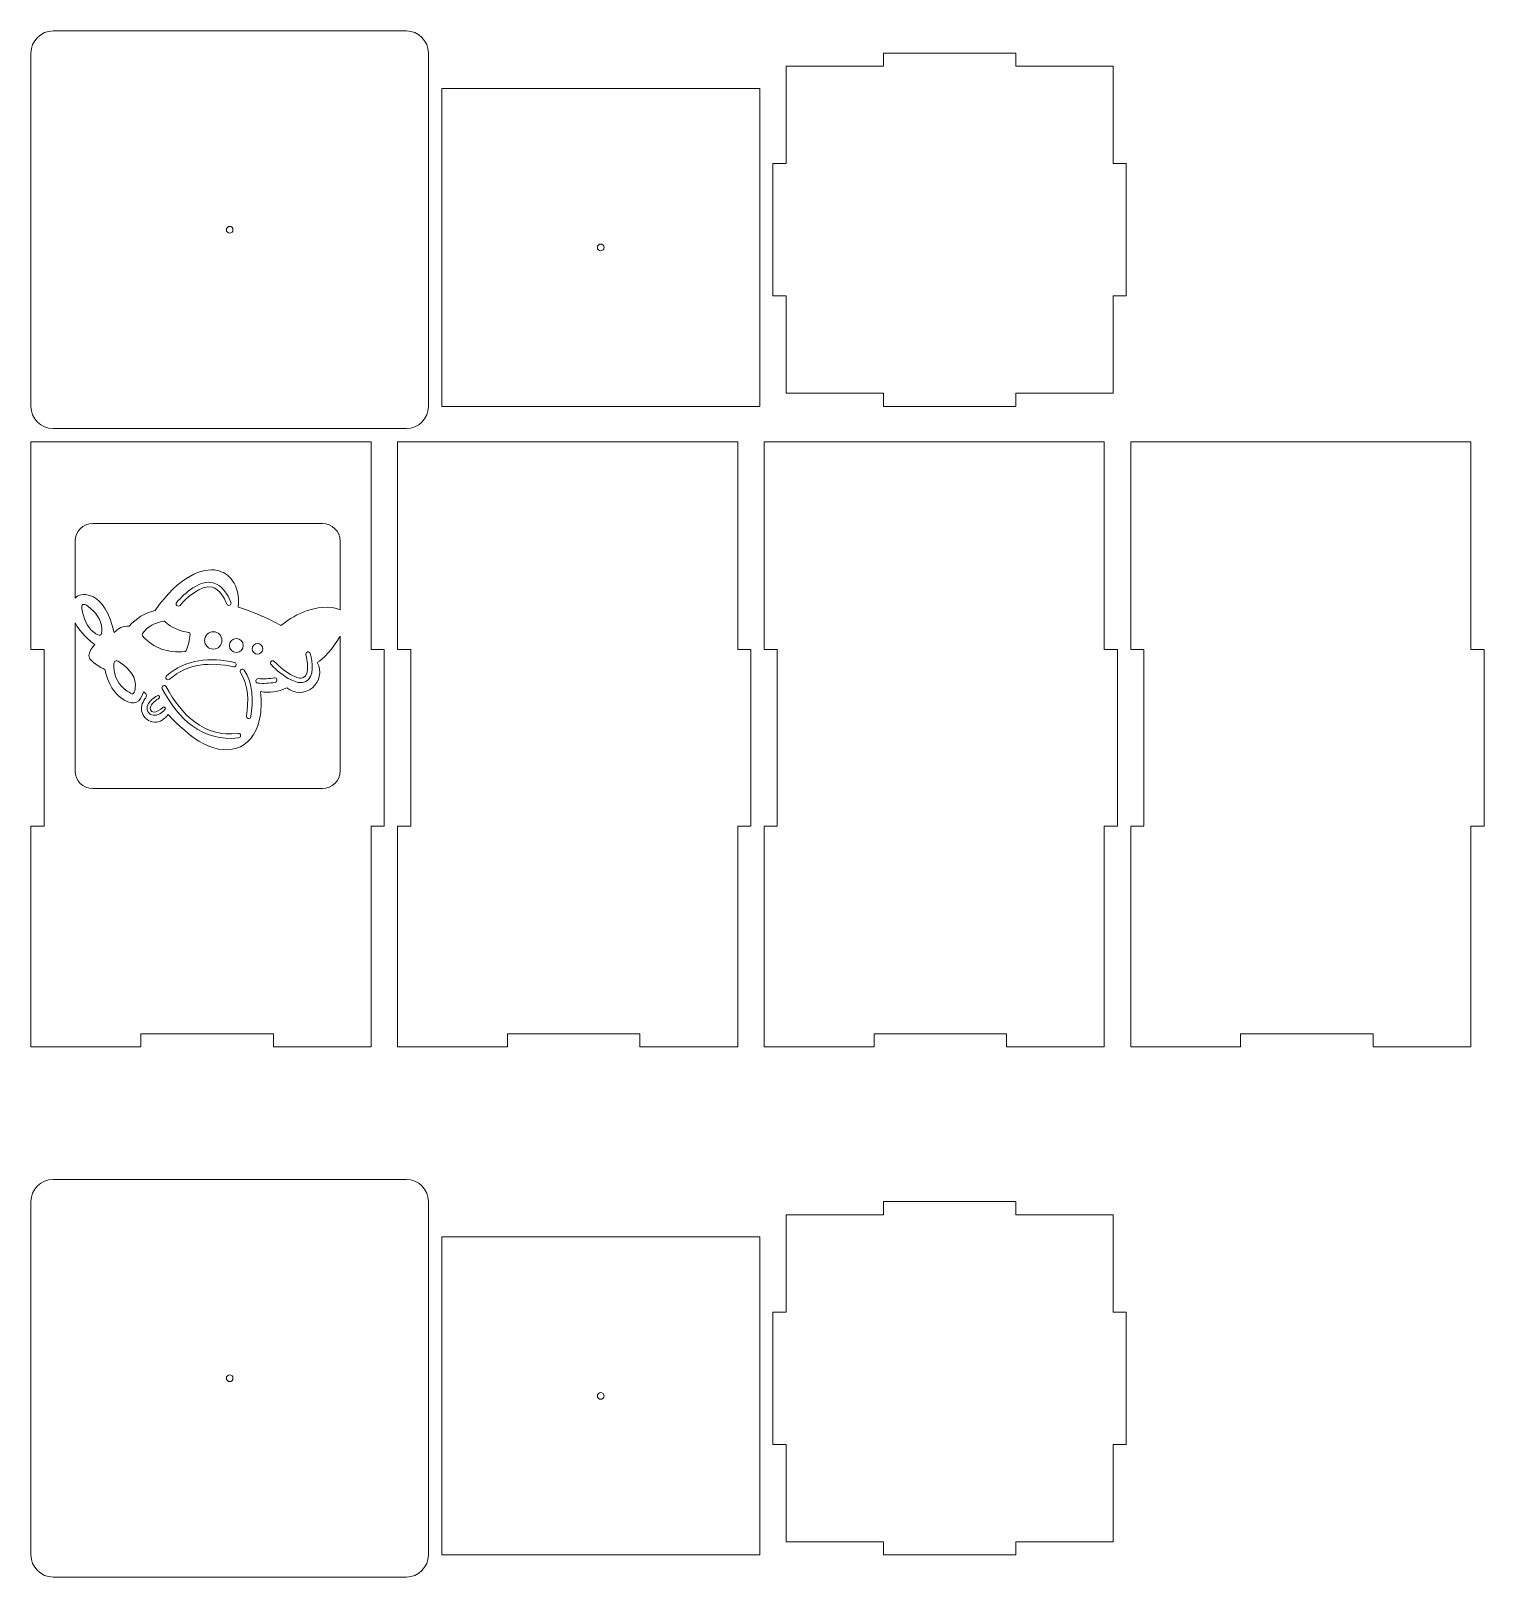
# Model space of a CAD drawing. Header units: millimetres. Extents: x -1460 to 1460, y -777 to 775.
# Drawn here: x 447.9 to 776.9, y 425.1 to 775.1 of the extents above; entities that cross this region are included whole.
import ezdxf

# ---------------------------------------------------------------- set-up
doc = ezdxf.new("R2010")
doc.units = ezdxf.units.MM
doc.header["$MEASUREMENT"] = 0
doc.layers.add('Camada 1', color=7, linetype='Continuous')

msp = doc.modelspace()

# ---------------------------------------------------------------- linework, layer by layer
at = {"layer": 'Camada 1', "color": 250, "lineweight": 20}
for points, knots in [([(452.8941, 775.1066), (452.8941, 775.1066), (532.8943, 775.1066), (532.8943, 775.1066), (532.8943, 775.1066), (535.6442, 775.1066), (537.8942, 772.8566), (537.8942, 770.1067), (537.8942, 770.1067), (537.8942, 770.1067), (537.8942, 690.1065), (537.8942, 690.1065), (537.8942, 690.1065), (537.8942, 687.3566), (535.6442, 685.1066), (532.8943, 685.1066), (532.8943, 685.1066), (532.8943, 685.1066), (452.8941, 685.1066), (452.8941, 685.1066), (452.8941, 685.1066), (450.1442, 685.1066), (447.8942, 687.3566), (447.8942, 690.1065), (447.8942, 690.1065), (447.8942, 690.1065), (447.8942, 770.1067), (447.8942, 770.1067), (447.8942, 770.1067), (447.8942, 772.8566), (450.1442, 775.1066), (452.8941, 775.1066)], [0, 0, 0, 0, 0.11111111, 0.11111111, 0.11111111, 0.11111111, 0.22222222, 0.22222222, 0.22222222, 0.22222222, 0.33333333, 0.33333333, 0.33333333, 0.33333333, 0.44444444, 0.44444444, 0.44444444, 0.44444444, 0.55555556, 0.55555556, 0.55555556, 0.55555556, 0.66666667, 0.66666667, 0.66666667, 0.66666667, 0.77777778, 0.77777778, 0.77777778, 0.77777778, 1, 1, 1, 1]), ([(618.8942, 767.1065), (618.8942, 767.1065), (640.8941, 767.1065), (640.8941, 767.1065), (640.8941, 767.1065), (640.8941, 767.1065), (640.8941, 770.1065), (640.8941, 770.1065), (640.8941, 770.1065), (640.8941, 770.1065), (670.8941, 770.1065), (670.8941, 770.1065), (670.8941, 770.1065), (670.8941, 770.1065), (670.8941, 767.1065), (670.8941, 767.1065), (670.8941, 767.1065), (670.8941, 767.1065), (692.8942, 767.1065), (692.8942, 767.1065), (692.8942, 767.1065), (692.8942, 767.1065), (692.8942, 745.1066), (692.8942, 745.1066), (692.8942, 745.1066), (692.8942, 745.1066), (695.8942, 745.1066), (695.8942, 745.1066), (695.8942, 745.1066), (695.8942, 745.1066), (695.8942, 715.1066), (695.8942, 715.1066), (695.8942, 715.1066), (695.8942, 715.1066), (692.8942, 715.1066), (692.8942, 715.1066), (692.8942, 715.1066), (692.8942, 715.1066), (692.8942, 693.1065), (692.8942, 693.1065), (692.8942, 693.1065), (692.8942, 693.1065), (670.8943, 693.1065), (670.8943, 693.1065), (670.8943, 693.1065), (670.8943, 693.1065), (670.8943, 690.1065), (670.8943, 690.1065), (670.8943, 690.1065), (670.8943, 690.1065), (640.8943, 690.1065), (640.8943, 690.1065), (640.8943, 690.1065), (640.8943, 690.1065), (640.8943, 693.1065), (640.8943, 693.1065), (640.8943, 693.1065), (640.8943, 693.1065), (618.8942, 693.1065), (618.8942, 693.1065), (618.8942, 693.1065), (618.8942, 693.1065), (618.8942, 715.1064), (618.8942, 715.1064), (618.8942, 715.1064), (618.8942, 715.1064), (615.8942, 715.1064), (615.8942, 715.1064), (615.8942, 715.1064), (615.8942, 715.1064), (615.8942, 745.1064), (615.8942, 745.1064), (615.8942, 745.1064), (615.8942, 745.1064), (618.8942, 745.1064), (618.8942, 745.1064), (618.8942, 745.1064), (618.8942, 745.1064), (618.8942, 767.1065), (618.8942, 767.1065)], [0, 0, 0, 0, 0.04761905, 0.04761905, 0.04761905, 0.04761905, 0.0952381, 0.0952381, 0.0952381, 0.0952381, 0.14285714, 0.14285714, 0.14285714, 0.14285714, 0.19047619, 0.19047619, 0.19047619, 0.19047619, 0.23809524, 0.23809524, 0.23809524, 0.23809524, 0.28571429, 0.28571429, 0.28571429, 0.28571429, 0.33333333, 0.33333333, 0.33333333, 0.33333333, 0.38095238, 0.38095238, 0.38095238, 0.38095238, 0.42857143, 0.42857143, 0.42857143, 0.42857143, 0.47619048, 0.47619048, 0.47619048, 0.47619048, 0.52380952, 0.52380952, 0.52380952, 0.52380952, 0.57142857, 0.57142857, 0.57142857, 0.57142857, 0.61904762, 0.61904762, 0.61904762, 0.61904762, 0.66666667, 0.66666667, 0.66666667, 0.66666667, 0.71428571, 0.71428571, 0.71428571, 0.71428571, 0.76190476, 0.76190476, 0.76190476, 0.76190476, 0.80952381, 0.80952381, 0.80952381, 0.80952381, 0.85714286, 0.85714286, 0.85714286, 0.85714286, 0.9047619, 0.9047619, 0.9047619, 0.9047619, 1, 1, 1, 1]), ([(540.8942, 762.1065), (540.8942, 762.1065), (612.8942, 762.1065), (612.8942, 762.1065), (612.8942, 762.1065), (612.8942, 762.1065), (612.8942, 690.1065), (612.8942, 690.1065), (612.8942, 690.1065), (612.8942, 690.1065), (540.8942, 690.1065), (540.8942, 690.1065), (540.8942, 690.1065), (540.8942, 690.1065), (540.8942, 762.1065), (540.8942, 762.1065)], [0, 0, 0, 0, 0.2, 0.2, 0.2, 0.2, 0.4, 0.4, 0.4, 0.4, 0.6, 0.6, 0.6, 0.6, 1, 1, 1, 1]), ([(492.8942, 730.8566), (493.3084, 730.8566), (493.6442, 730.5208), (493.6442, 730.1066), (493.6442, 730.1066), (493.6442, 729.6924), (493.3084, 729.3566), (492.8942, 729.3566), (492.8942, 729.3566), (492.48, 729.3566), (492.1442, 729.6924), (492.1442, 730.1066), (492.1442, 730.1066), (492.1442, 730.5208), (492.48, 730.8566), (492.8942, 730.8566)], [0, 0, 0, 0, 0.2, 0.2, 0.2, 0.2, 0.4, 0.4, 0.4, 0.4, 0.6, 0.6, 0.6, 0.6, 1, 1, 1, 1]), ([(576.8942, 726.8565), (577.3084, 726.8565), (577.6442, 726.5207), (577.6442, 726.1065), (577.6442, 726.1065), (577.6442, 725.6923), (577.3084, 725.3565), (576.8942, 725.3565), (576.8942, 725.3565), (576.48, 725.3565), (576.1442, 725.6923), (576.1442, 726.1065), (576.1442, 726.1065), (576.1442, 726.5207), (576.48, 726.8565), (576.8942, 726.8565)], [0, 0, 0, 0, 0.2, 0.2, 0.2, 0.2, 0.4, 0.4, 0.4, 0.4, 0.6, 0.6, 0.6, 0.6, 1, 1, 1, 1]), ([(524.9066, 545.1068), (524.9066, 545.1068), (524.9066, 595.1067), (524.9066, 595.1067), (524.9066, 595.1067), (524.9066, 595.1067), (527.8941, 595.1067), (527.8941, 595.1067), (527.8941, 595.1067), (527.8941, 595.1067), (527.8941, 635.1067), (527.8941, 635.1067), (527.8941, 635.1067), (527.8941, 635.1067), (524.9066, 635.1067), (524.9066, 635.1067), (524.9066, 635.1067), (524.9066, 635.1067), (524.9066, 682.1066), (524.9066, 682.1066), (524.9066, 682.1066), (524.9066, 682.1066), (447.8942, 682.1066), (447.8942, 682.1066), (447.8942, 682.1066), (447.8942, 682.1066), (447.8942, 635.1067), (447.8942, 635.1067), (447.8942, 635.1067), (447.8942, 635.1067), (450.8817, 635.1067), (450.8817, 635.1067), (450.8817, 635.1067), (450.8817, 635.1067), (450.8817, 595.1067), (450.8817, 595.1067), (450.8817, 595.1067), (450.8817, 595.1067), (447.8942, 595.1067), (447.8942, 595.1067), (447.8942, 595.1067), (447.8942, 595.1067), (447.8942, 545.1068), (447.8942, 545.1068), (447.8942, 545.1068), (447.8942, 545.1068), (472.7816, 545.1068), (472.7816, 545.1068), (472.7816, 545.1068), (472.7816, 545.1068), (472.7816, 548.1068), (472.7816, 548.1068), (472.7816, 548.1068), (472.7816, 548.1068), (502.7815, 548.1068), (502.7815, 548.1068), (502.7815, 548.1068), (502.7815, 548.1068), (502.7815, 545.1068), (502.7815, 545.1068), (502.7815, 545.1068), (502.7815, 545.1068), (524.9066, 545.1068), (524.9066, 545.1068)], [0, 0, 0, 0, 0.05882353, 0.05882353, 0.05882353, 0.05882353, 0.11764706, 0.11764706, 0.11764706, 0.11764706, 0.17647059, 0.17647059, 0.17647059, 0.17647059, 0.23529412, 0.23529412, 0.23529412, 0.23529412, 0.29411765, 0.29411765, 0.29411765, 0.29411765, 0.35294118, 0.35294118, 0.35294118, 0.35294118, 0.41176471, 0.41176471, 0.41176471, 0.41176471, 0.47058824, 0.47058824, 0.47058824, 0.47058824, 0.52941176, 0.52941176, 0.52941176, 0.52941176, 0.58823529, 0.58823529, 0.58823529, 0.58823529, 0.64705882, 0.64705882, 0.64705882, 0.64705882, 0.70588235, 0.70588235, 0.70588235, 0.70588235, 0.76470588, 0.76470588, 0.76470588, 0.76470588, 0.82352941, 0.82352941, 0.82352941, 0.82352941, 0.88235294, 0.88235294, 0.88235294, 0.88235294, 1, 1, 1, 1]), ([(607.9065, 545.1068), (607.9065, 545.1068), (607.9065, 595.1067), (607.9065, 595.1067), (607.9065, 595.1067), (607.9065, 595.1067), (610.894, 595.1067), (610.894, 595.1067), (610.894, 595.1067), (610.894, 595.1067), (610.894, 635.1067), (610.894, 635.1067), (610.894, 635.1067), (610.894, 635.1067), (607.9065, 635.1067), (607.9065, 635.1067), (607.9065, 635.1067), (607.9065, 635.1067), (607.9065, 682.1066), (607.9065, 682.1066), (607.9065, 682.1066), (607.9065, 682.1066), (530.8941, 682.1066), (530.8941, 682.1066), (530.8941, 682.1066), (530.8941, 682.1066), (530.8941, 635.1067), (530.8941, 635.1067), (530.8941, 635.1067), (530.8941, 635.1067), (533.8816, 635.1067), (533.8816, 635.1067), (533.8816, 635.1067), (533.8816, 635.1067), (533.8816, 595.1067), (533.8816, 595.1067), (533.8816, 595.1067), (533.8816, 595.1067), (530.8941, 595.1067), (530.8941, 595.1067), (530.8941, 595.1067), (530.8941, 595.1067), (530.8941, 545.1068), (530.8941, 545.1068), (530.8941, 545.1068), (530.8941, 545.1068), (555.7815, 545.1068), (555.7815, 545.1068), (555.7815, 545.1068), (555.7815, 545.1068), (555.7815, 548.1068), (555.7815, 548.1068), (555.7815, 548.1068), (555.7815, 548.1068), (585.7814, 548.1068), (585.7814, 548.1068), (585.7814, 548.1068), (585.7814, 548.1068), (585.7814, 545.1068), (585.7814, 545.1068), (585.7814, 545.1068), (585.7814, 545.1068), (607.9065, 545.1068), (607.9065, 545.1068)], [0, 0, 0, 0, 0.05882353, 0.05882353, 0.05882353, 0.05882353, 0.11764706, 0.11764706, 0.11764706, 0.11764706, 0.17647059, 0.17647059, 0.17647059, 0.17647059, 0.23529412, 0.23529412, 0.23529412, 0.23529412, 0.29411765, 0.29411765, 0.29411765, 0.29411765, 0.35294118, 0.35294118, 0.35294118, 0.35294118, 0.41176471, 0.41176471, 0.41176471, 0.41176471, 0.47058824, 0.47058824, 0.47058824, 0.47058824, 0.52941176, 0.52941176, 0.52941176, 0.52941176, 0.58823529, 0.58823529, 0.58823529, 0.58823529, 0.64705882, 0.64705882, 0.64705882, 0.64705882, 0.70588235, 0.70588235, 0.70588235, 0.70588235, 0.76470588, 0.76470588, 0.76470588, 0.76470588, 0.82352941, 0.82352941, 0.82352941, 0.82352941, 0.88235294, 0.88235294, 0.88235294, 0.88235294, 1, 1, 1, 1]), ([(690.9064, 545.1068), (690.9064, 545.1068), (690.9064, 595.1067), (690.9064, 595.1067), (690.9064, 595.1067), (690.9064, 595.1067), (693.8939, 595.1067), (693.8939, 595.1067), (693.8939, 595.1067), (693.8939, 595.1067), (693.8939, 635.1067), (693.8939, 635.1067), (693.8939, 635.1067), (693.8939, 635.1067), (690.9064, 635.1067), (690.9064, 635.1067), (690.9064, 635.1067), (690.9064, 635.1067), (690.9064, 682.1066), (690.9064, 682.1066), (690.9064, 682.1066), (690.9064, 682.1066), (613.894, 682.1066), (613.894, 682.1066), (613.894, 682.1066), (613.894, 682.1066), (613.894, 635.1067), (613.894, 635.1067), (613.894, 635.1067), (613.894, 635.1067), (616.8815, 635.1067), (616.8815, 635.1067), (616.8815, 635.1067), (616.8815, 635.1067), (616.8815, 595.1067), (616.8815, 595.1067), (616.8815, 595.1067), (616.8815, 595.1067), (613.894, 595.1067), (613.894, 595.1067), (613.894, 595.1067), (613.894, 595.1067), (613.894, 545.1068), (613.894, 545.1068), (613.894, 545.1068), (613.894, 545.1068), (638.7814, 545.1068), (638.7814, 545.1068), (638.7814, 545.1068), (638.7814, 545.1068), (638.7814, 548.1068), (638.7814, 548.1068), (638.7814, 548.1068), (638.7814, 548.1068), (668.7813, 548.1068), (668.7813, 548.1068), (668.7813, 548.1068), (668.7813, 548.1068), (668.7813, 545.1068), (668.7813, 545.1068), (668.7813, 545.1068), (668.7813, 545.1068), (690.9064, 545.1068), (690.9064, 545.1068)], [0, 0, 0, 0, 0.05882353, 0.05882353, 0.05882353, 0.05882353, 0.11764706, 0.11764706, 0.11764706, 0.11764706, 0.17647059, 0.17647059, 0.17647059, 0.17647059, 0.23529412, 0.23529412, 0.23529412, 0.23529412, 0.29411765, 0.29411765, 0.29411765, 0.29411765, 0.35294118, 0.35294118, 0.35294118, 0.35294118, 0.41176471, 0.41176471, 0.41176471, 0.41176471, 0.47058824, 0.47058824, 0.47058824, 0.47058824, 0.52941176, 0.52941176, 0.52941176, 0.52941176, 0.58823529, 0.58823529, 0.58823529, 0.58823529, 0.64705882, 0.64705882, 0.64705882, 0.64705882, 0.70588235, 0.70588235, 0.70588235, 0.70588235, 0.76470588, 0.76470588, 0.76470588, 0.76470588, 0.82352941, 0.82352941, 0.82352941, 0.82352941, 0.88235294, 0.88235294, 0.88235294, 0.88235294, 1, 1, 1, 1]), ([(773.9063, 545.1068), (773.9063, 545.1068), (773.9063, 595.1067), (773.9063, 595.1067), (773.9063, 595.1067), (773.9063, 595.1067), (776.8938, 595.1067), (776.8938, 595.1067), (776.8938, 595.1067), (776.8938, 595.1067), (776.8938, 635.1067), (776.8938, 635.1067), (776.8938, 635.1067), (776.8938, 635.1067), (773.9063, 635.1067), (773.9063, 635.1067), (773.9063, 635.1067), (773.9063, 635.1067), (773.9063, 682.1066), (773.9063, 682.1066), (773.9063, 682.1066), (773.9063, 682.1066), (696.8939, 682.1066), (696.8939, 682.1066), (696.8939, 682.1066), (696.8939, 682.1066), (696.8939, 635.1067), (696.8939, 635.1067), (696.8939, 635.1067), (696.8939, 635.1067), (699.8814, 635.1067), (699.8814, 635.1067), (699.8814, 635.1067), (699.8814, 635.1067), (699.8814, 595.1067), (699.8814, 595.1067), (699.8814, 595.1067), (699.8814, 595.1067), (696.8939, 595.1067), (696.8939, 595.1067), (696.8939, 595.1067), (696.8939, 595.1067), (696.8939, 545.1068), (696.8939, 545.1068), (696.8939, 545.1068), (696.8939, 545.1068), (721.7813, 545.1068), (721.7813, 545.1068), (721.7813, 545.1068), (721.7813, 545.1068), (721.7813, 548.1068), (721.7813, 548.1068), (721.7813, 548.1068), (721.7813, 548.1068), (751.7812, 548.1068), (751.7812, 548.1068), (751.7812, 548.1068), (751.7812, 548.1068), (751.7812, 545.1068), (751.7812, 545.1068), (751.7812, 545.1068), (751.7812, 545.1068), (773.9063, 545.1068), (773.9063, 545.1068)], [0, 0, 0, 0, 0.05882353, 0.05882353, 0.05882353, 0.05882353, 0.11764706, 0.11764706, 0.11764706, 0.11764706, 0.17647059, 0.17647059, 0.17647059, 0.17647059, 0.23529412, 0.23529412, 0.23529412, 0.23529412, 0.29411765, 0.29411765, 0.29411765, 0.29411765, 0.35294118, 0.35294118, 0.35294118, 0.35294118, 0.41176471, 0.41176471, 0.41176471, 0.41176471, 0.47058824, 0.47058824, 0.47058824, 0.47058824, 0.52941176, 0.52941176, 0.52941176, 0.52941176, 0.58823529, 0.58823529, 0.58823529, 0.58823529, 0.64705882, 0.64705882, 0.64705882, 0.64705882, 0.70588235, 0.70588235, 0.70588235, 0.70588235, 0.76470588, 0.76470588, 0.76470588, 0.76470588, 0.82352941, 0.82352941, 0.82352941, 0.82352941, 0.88235294, 0.88235294, 0.88235294, 0.88235294, 1, 1, 1, 1]), ([(470.1566, 640.3947), (468.8514, 640.4459), (467.5945, 639.8976), (466.7443, 638.9059), (466.7443, 638.9059), (465.5971, 643.3927), (464.0213, 646.0817), (462.0298, 647.0009), (462.0298, 647.0009), (460.354, 647.7743), (459.0435, 647.6404), (458.1793, 646.9779), (458.1793, 646.9779), (458.0771, 646.8996), (457.983, 646.8181), (457.8941, 646.7348), (457.8941, 646.7348), (457.8941, 646.7348), (457.8941, 659.6066), (457.8941, 659.6066), (457.8941, 659.6066), (457.8941, 661.8065), (459.6942, 663.6066), (461.8942, 663.6066), (461.8942, 663.6066), (461.8942, 663.6066), (513.894, 663.6066), (513.894, 663.6066), (513.894, 663.6066), (516.094, 663.6066), (517.8941, 661.8065), (517.8941, 659.6066), (517.8941, 659.6066), (517.8941, 659.6066), (517.8941, 644.026), (517.8941, 644.026), (517.8941, 644.026), (515.9087, 645.1966), (512.0362, 644.4622), (510.2736, 643.8408), (510.2736, 643.8408), (508.3578, 643.1652), (506.4303, 642.0527), (504.491, 640.503), (504.491, 640.503), (501.7874, 642.0847), (498.5742, 643.4747), (494.8513, 644.6729), (494.8513, 644.6729), (495.3358, 649.9061), (492.5438, 652.4625), (490.05, 652.992), (490.05, 652.992), (486.8447, 653.6727), (481.4591, 651.7301), (476.0053, 643.9148), (476.0053, 643.9148), (473.7404, 643.37), (471.6983, 642.1409), (470.1566, 640.3947)], [0, 0, 0, 0, 0.0625, 0.0625, 0.0625, 0.0625, 0.125, 0.125, 0.125, 0.125, 0.1875, 0.1875, 0.1875, 0.1875, 0.25, 0.25, 0.25, 0.25, 0.3125, 0.3125, 0.3125, 0.3125, 0.375, 0.375, 0.375, 0.375, 0.4375, 0.4375, 0.4375, 0.4375, 0.5, 0.5, 0.5, 0.5, 0.5625, 0.5625, 0.5625, 0.5625, 0.625, 0.625, 0.625, 0.625, 0.6875, 0.6875, 0.6875, 0.6875, 0.75, 0.75, 0.75, 0.75, 0.8125, 0.8125, 0.8125, 0.8125, 0.875, 0.875, 0.875, 0.875, 1, 1, 1, 1]), ([(492.8927, 645.1079), (492.6319, 645.0008), (492.332, 645.1262), (492.225, 645.3868), (492.225, 645.3868), (491.6208, 646.8587), (490.5894, 648.7401), (488.919, 649.1752), (488.919, 649.1752), (486.3266, 649.8504), (483.1974, 646.7584), (481.6485, 645.0726), (481.6485, 645.0726), (481.4579, 644.865), (481.133, 644.8513), (480.9255, 645.042), (480.9255, 645.042), (480.7179, 645.2326), (480.7042, 645.5574), (480.8949, 645.765), (480.8949, 645.765), (482.7735, 647.8097), (486.0871, 650.9704), (489.1769, 650.1657), (489.1769, 650.1657), (491.211, 649.6358), (492.4273, 647.589), (493.1717, 645.7755), (493.1717, 645.7755), (493.2787, 645.5148), (493.1534, 645.2148), (492.8927, 645.1079)], [0, 0, 0, 0, 0.11111111, 0.11111111, 0.11111111, 0.11111111, 0.22222222, 0.22222222, 0.22222222, 0.22222222, 0.33333333, 0.33333333, 0.33333333, 0.33333333, 0.44444444, 0.44444444, 0.44444444, 0.44444444, 0.55555556, 0.55555556, 0.55555556, 0.55555556, 0.66666667, 0.66666667, 0.66666667, 0.66666667, 0.77777778, 0.77777778, 0.77777778, 0.77777778, 1, 1, 1, 1]), ([(463.9724, 639.8145), (464.0201, 638.065), (463.5114, 637.9598), (462.1311, 638.9792), (462.1311, 638.9792), (460.5243, 640.1655), (459.7895, 642.2874), (459.422, 644.2602), (459.422, 644.2602), (459.2315, 645.2831), (459.8311, 645.6193), (460.7814, 644.8873), (460.7814, 644.8873), (462.4408, 643.6093), (463.9158, 641.8943), (463.9724, 639.8145)], [0, 0, 0, 0, 0.2, 0.2, 0.2, 0.2, 0.4, 0.4, 0.4, 0.4, 0.6, 0.6, 0.6, 0.6, 1, 1, 1, 1]), ([(513.894, 603.6067), (513.894, 603.6067), (461.8942, 603.6067), (461.8942, 603.6067), (461.8942, 603.6067), (459.6942, 603.6067), (457.8941, 605.4068), (457.8941, 607.6067), (457.8941, 607.6067), (457.8941, 607.6067), (457.8941, 641.0805), (457.8941, 641.0805), (457.8941, 641.0805), (459.1211, 638.8721), (461.1784, 636.8613), (462.3848, 636.2253), (462.3848, 636.2253), (461.3599, 635.116), (460.9167, 634.188), (461.0552, 633.4411), (461.0552, 633.4411), (461.2717, 632.2735), (463.6931, 631.0067), (464.6594, 630.5663), (464.6594, 630.5663), (465.3096, 627.3551), (466.7807, 625.0264), (469.0731, 623.5803), (469.0731, 623.5803), (471.2744, 622.3783), (472.7005, 623.01), (473.3513, 625.4757), (473.3513, 625.4757), (473.599, 625.3626), (473.7799, 625.2275), (473.8943, 625.0704), (473.8943, 625.0704), (474.2319, 624.606), (473.9638, 624.2648), (473.7095, 623.8923), (473.7095, 623.8923), (473.0584, 622.9396), (472.6803, 621.9095), (473.0439, 620.8225), (473.0439, 620.8225), (473.4544, 619.5955), (474.5562, 618.7308), (475.8461, 618.6293), (475.8461, 618.6293), (477.1361, 618.5279), (478.2499, 619.4438), (478.9566, 620.3575), (478.9566, 620.3575), (481.4374, 617.6987), (483.7644, 615.6995), (485.9364, 614.3568), (485.9364, 614.3568), (491.8743, 610.6859), (498.0418, 612.0141), (499.6753, 619.3337), (499.6753, 619.3337), (500.0735, 621.1174), (500.1353, 623.1918), (499.8606, 625.5565), (499.8606, 625.5565), (501.8847, 625.1804), (503.9762, 625.475), (505.8176, 626.3957), (505.8176, 626.3957), (507.5078, 625.0176), (509.9363, 625.0264), (511.6165, 626.4166), (511.6165, 626.4166), (513.2967, 627.8068), (513.7599, 630.1908), (512.7227, 632.109), (512.7227, 632.109), (513.9285, 632.762), (516.4022, 635.3999), (517.8941, 638.0807), (517.8941, 638.0807), (517.8941, 638.0807), (517.8941, 607.6067), (517.8941, 607.6067), (517.8941, 607.6067), (517.8941, 605.4068), (516.094, 603.6067), (513.894, 603.6067)], [0, 0, 0, 0, 0.04347826, 0.04347826, 0.04347826, 0.04347826, 0.08695652, 0.08695652, 0.08695652, 0.08695652, 0.13043478, 0.13043478, 0.13043478, 0.13043478, 0.17391304, 0.17391304, 0.17391304, 0.17391304, 0.2173913, 0.2173913, 0.2173913, 0.2173913, 0.26086957, 0.26086957, 0.26086957, 0.26086957, 0.30434783, 0.30434783, 0.30434783, 0.30434783, 0.34782609, 0.34782609, 0.34782609, 0.34782609, 0.39130435, 0.39130435, 0.39130435, 0.39130435, 0.43478261, 0.43478261, 0.43478261, 0.43478261, 0.47826087, 0.47826087, 0.47826087, 0.47826087, 0.52173913, 0.52173913, 0.52173913, 0.52173913, 0.56521739, 0.56521739, 0.56521739, 0.56521739, 0.60869565, 0.60869565, 0.60869565, 0.60869565, 0.65217391, 0.65217391, 0.65217391, 0.65217391, 0.69565217, 0.69565217, 0.69565217, 0.69565217, 0.73913043, 0.73913043, 0.73913043, 0.73913043, 0.7826087, 0.7826087, 0.7826087, 0.7826087, 0.82608696, 0.82608696, 0.82608696, 0.82608696, 0.86956522, 0.86956522, 0.86956522, 0.86956522, 0.91304348, 0.91304348, 0.91304348, 0.91304348, 1, 1, 1, 1]), ([(482.7284, 634.5936), (478.9571, 634.2682), (475.6652, 635.3178), (473.1493, 638.1978), (473.1493, 638.1978), (473.0305, 638.3338), (473.0202, 638.527), (473.1237, 638.6748), (473.1237, 638.6748), (474.2799, 640.3241), (475.983, 641.1712), (477.9492, 641.4758), (477.9492, 641.4758), (478.0715, 641.4947), (478.1847, 641.4594), (478.2746, 641.3744), (478.2746, 641.3744), (479.7569, 639.9716), (481.6192, 639.2297), (483.6136, 638.9061), (483.6136, 638.9061), (483.8189, 638.8728), (483.9611, 638.6832), (483.9358, 638.4768), (483.9358, 638.4768), (483.7854, 637.2528), (483.5306, 635.9711), (483.0522, 634.8297), (483.0522, 634.8297), (482.9951, 634.6935), (482.8756, 634.6063), (482.7284, 634.5936)], [0, 0, 0, 0, 0.11111111, 0.11111111, 0.11111111, 0.11111111, 0.22222222, 0.22222222, 0.22222222, 0.22222222, 0.33333333, 0.33333333, 0.33333333, 0.33333333, 0.44444444, 0.44444444, 0.44444444, 0.44444444, 0.55555556, 0.55555556, 0.55555556, 0.55555556, 0.66666667, 0.66666667, 0.66666667, 0.66666667, 0.77777778, 0.77777778, 0.77777778, 0.77777778, 1, 1, 1, 1]), ([(489.1781, 635.1562), (488.0866, 635.1562), (487.2015, 636.0413), (487.2015, 637.1328), (487.2015, 637.1328), (487.2015, 638.2245), (488.0866, 639.1096), (489.1781, 639.1096), (489.1781, 639.1096), (490.2697, 639.1096), (491.1548, 638.2245), (491.1548, 637.1328), (491.1548, 637.1328), (491.1548, 636.0413), (490.2697, 635.1562), (489.1781, 635.1562)], [0, 0, 0, 0, 0.2, 0.2, 0.2, 0.2, 0.4, 0.4, 0.4, 0.4, 0.6, 0.6, 0.6, 0.6, 1, 1, 1, 1]), ([(495.9745, 635.9955), (495.9745, 635.1283), (495.2713, 634.4251), (494.404, 634.4251), (494.404, 634.4251), (493.5367, 634.4251), (492.8336, 635.1283), (492.8336, 635.9955), (492.8336, 635.9955), (492.8336, 636.8629), (493.5367, 637.5661), (494.404, 637.5661), (494.404, 637.5661), (495.2713, 637.5661), (495.9745, 636.8629), (495.9745, 635.9955)], [0, 0, 0, 0, 0.2, 0.2, 0.2, 0.2, 0.4, 0.4, 0.4, 0.4, 0.6, 0.6, 0.6, 0.6, 1, 1, 1, 1]), ([(500.4154, 635.2373), (500.4154, 634.5644), (499.8698, 634.0188), (499.1968, 634.0188), (499.1968, 634.0188), (498.5239, 634.0188), (497.9783, 634.5644), (497.9783, 635.2373), (497.9783, 635.2373), (497.9783, 635.9103), (498.5239, 636.4559), (499.1968, 636.4559), (499.1968, 636.4559), (499.8698, 636.4559), (500.4154, 635.9103), (500.4154, 635.2373)], [0, 0, 0, 0, 0.2, 0.2, 0.2, 0.2, 0.4, 0.4, 0.4, 0.4, 0.6, 0.6, 0.6, 0.6, 1, 1, 1, 1]), ([(506.7806, 628.2047), (505.1312, 629.0087), (503.5576, 630.3615), (502.2728, 631.6546), (502.2728, 631.6546), (502.0741, 631.8545), (502.0751, 632.1797), (502.2751, 632.3783), (502.2751, 632.3783), (502.475, 632.5769), (502.8001, 632.5759), (502.9988, 632.3759), (502.9988, 632.3759), (504.1977, 631.1693), (505.6891, 629.8752), (507.229, 629.1247), (507.229, 629.1247), (507.8403, 628.8267), (508.9693, 628.3881), (509.6418, 628.725), (509.6418, 628.725), (511.0973, 629.4543), (510.4294, 632.7435), (510.1531, 633.9001), (510.1531, 633.9001), (510.0876, 634.1743), (510.2578, 634.4512), (510.5319, 634.5167), (510.5319, 634.5167), (510.806, 634.5822), (511.083, 634.412), (511.1485, 634.1379), (511.1485, 634.1379), (511.5718, 632.3665), (512.1842, 628.8541), (510.1003, 627.8101), (510.1003, 627.8101), (509.0787, 627.2983), (507.7352, 627.7394), (506.7806, 628.2047)], [0, 0, 0, 0, 0.09090909, 0.09090909, 0.09090909, 0.09090909, 0.18181818, 0.18181818, 0.18181818, 0.18181818, 0.27272727, 0.27272727, 0.27272727, 0.27272727, 0.36363636, 0.36363636, 0.36363636, 0.36363636, 0.45454545, 0.45454545, 0.45454545, 0.45454545, 0.54545455, 0.54545455, 0.54545455, 0.54545455, 0.63636364, 0.63636364, 0.63636364, 0.63636364, 0.72727273, 0.72727273, 0.72727273, 0.72727273, 0.81818182, 0.81818182, 0.81818182, 0.81818182, 1, 1, 1, 1]), ([(471.499, 626.2708), (471.2209, 624.6882), (470.8987, 624.8507), (469.6892, 625.6694), (469.6892, 625.6694), (467.7421, 626.9879), (466.7534, 628.86), (466.6734, 631.21), (466.6734, 631.21), (466.6128, 632.9875), (467.4341, 632.6405), (468.1847, 632.0978), (468.1847, 632.0978), (470.1913, 630.6468), (471.9321, 628.7348), (471.499, 626.2708)], [0, 0, 0, 0, 0.2, 0.2, 0.2, 0.2, 0.4, 0.4, 0.4, 0.4, 0.6, 0.6, 0.6, 0.6, 1, 1, 1, 1]), ([(493.7826, 631.163), (488.6219, 632.2696), (483.3834, 631.9792), (479.2819, 628.3555), (479.2819, 628.3555), (479.0707, 628.1689), (478.7461, 628.189), (478.5596, 628.4001), (478.5596, 628.4001), (478.373, 628.6113), (478.3931, 628.9359), (478.6042, 629.1224), (478.6042, 629.1224), (482.9605, 632.9712), (488.5045, 633.3414), (493.9971, 632.1637), (493.9971, 632.1637), (494.2727, 632.1045), (494.4492, 631.8316), (494.3902, 631.5561), (494.3902, 631.5561), (494.331, 631.2805), (494.0581, 631.1039), (493.7826, 631.163)], [0, 0, 0, 0, 0.14285714, 0.14285714, 0.14285714, 0.14285714, 0.28571429, 0.28571429, 0.28571429, 0.28571429, 0.42857143, 0.42857143, 0.42857143, 0.42857143, 0.57142857, 0.57142857, 0.57142857, 0.57142857, 0.71428571, 0.71428571, 0.71428571, 0.71428571, 1, 1, 1, 1]), ([(497.1167, 619.4598), (496.838, 619.502), (496.6451, 619.7637), (496.6873, 620.0423), (496.6873, 620.0423), (497.1716, 623.2433), (497.2201, 627.0572), (495.3588, 629.8642), (495.3588, 629.8642), (495.2031, 630.0991), (495.2676, 630.4177), (495.5025, 630.5734), (495.5025, 630.5734), (495.7374, 630.7292), (496.056, 630.6646), (496.2117, 630.4297), (496.2117, 630.4297), (498.2287, 627.3882), (498.2253, 623.3666), (497.6992, 619.8892), (497.6992, 619.8892), (497.6571, 619.6106), (497.3954, 619.4176), (497.1167, 619.4598)], [0, 0, 0, 0, 0.14285714, 0.14285714, 0.14285714, 0.14285714, 0.28571429, 0.28571429, 0.28571429, 0.28571429, 0.42857143, 0.42857143, 0.42857143, 0.42857143, 0.57142857, 0.57142857, 0.57142857, 0.57142857, 0.71428571, 0.71428571, 0.71428571, 0.71428571, 1, 1, 1, 1]), ([(494.9247, 615.071), (486.7184, 614.1012), (481.2889, 619.3468), (477.6257, 626.1682), (477.6257, 626.1682), (477.4924, 626.4165), (477.5861, 626.7278), (477.8344, 626.8611), (477.8344, 626.8611), (478.0828, 626.9945), (478.394, 626.9007), (478.5273, 626.6524), (478.5273, 626.6524), (481.9811, 620.221), (487.0411, 615.1699), (494.8045, 616.0873), (494.8045, 616.0873), (495.0844, 616.1204), (495.3397, 615.9191), (495.3727, 615.6392), (495.3727, 615.6392), (495.4059, 615.3593), (495.2046, 615.1041), (494.9247, 615.071)], [0, 0, 0, 0, 0.14285714, 0.14285714, 0.14285714, 0.14285714, 0.28571429, 0.28571429, 0.28571429, 0.28571429, 0.42857143, 0.42857143, 0.42857143, 0.42857143, 0.57142857, 0.57142857, 0.57142857, 0.57142857, 0.71428571, 0.71428571, 0.71428571, 0.71428571, 1, 1, 1, 1]), ([(499.2494, 627.4722), (498.9693, 627.503), (498.7659, 627.7567), (498.7967, 628.0368), (498.7967, 628.0368), (498.8276, 628.3169), (499.0813, 628.5203), (499.3614, 628.4894), (499.3614, 628.4894), (500.5624, 628.3572), (501.8267, 628.4606), (503.0163, 628.6487), (503.0163, 628.6487), (503.2947, 628.6927), (503.5576, 628.5015), (503.6017, 628.2232), (503.6017, 628.2232), (503.6457, 627.9447), (503.4545, 627.6818), (503.1761, 627.6378), (503.1761, 627.6378), (501.8941, 627.4351), (500.5434, 627.3297), (499.2494, 627.4722)], [0, 0, 0, 0, 0.14285714, 0.14285714, 0.14285714, 0.14285714, 0.28571429, 0.28571429, 0.28571429, 0.28571429, 0.42857143, 0.42857143, 0.42857143, 0.42857143, 0.57142857, 0.57142857, 0.57142857, 0.57142857, 0.71428571, 0.71428571, 0.71428571, 0.71428571, 1, 1, 1, 1]), ([(478.2295, 621.4617), (477.573, 620.8327), (476.6079, 620.0753), (475.6367, 620.1796), (475.6367, 620.1796), (474.432, 620.3089), (473.8976, 621.5183), (474.3668, 622.5747), (474.3668, 622.5747), (474.7512, 623.4401), (475.7102, 624.1292), (476.4983, 624.6001), (476.4983, 624.6001), (476.6677, 624.7013), (476.8883, 624.6457), (476.9894, 624.4764), (476.9894, 624.4764), (477.0907, 624.307), (477.0351, 624.0863), (476.8657, 623.9852), (476.8657, 623.9852), (476.2284, 623.6044), (475.334, 622.9875), (475.0215, 622.2838), (475.0215, 622.2838), (474.7491, 621.6706), (474.9939, 620.9691), (475.7133, 620.8919), (475.7133, 620.8919), (476.4207, 620.8159), (477.2645, 621.5294), (477.734, 621.9789), (477.734, 621.9789), (477.8764, 622.1155), (478.1039, 622.1105), (478.2404, 621.9681), (478.2404, 621.9681), (478.3769, 621.8256), (478.372, 621.5981), (478.2295, 621.4617)], [0, 0, 0, 0, 0.09090909, 0.09090909, 0.09090909, 0.09090909, 0.18181818, 0.18181818, 0.18181818, 0.18181818, 0.27272727, 0.27272727, 0.27272727, 0.27272727, 0.36363636, 0.36363636, 0.36363636, 0.36363636, 0.45454545, 0.45454545, 0.45454545, 0.45454545, 0.54545455, 0.54545455, 0.54545455, 0.54545455, 0.63636364, 0.63636364, 0.63636364, 0.63636364, 0.72727273, 0.72727273, 0.72727273, 0.72727273, 0.81818182, 0.81818182, 0.81818182, 0.81818182, 1, 1, 1, 1]), ([(452.8941, 515.1068), (452.8941, 515.1068), (532.8943, 515.1068), (532.8943, 515.1068), (532.8943, 515.1068), (535.6442, 515.1068), (537.8942, 512.8568), (537.8942, 510.1069), (537.8942, 510.1069), (537.8942, 510.1069), (537.8942, 430.1067), (537.8942, 430.1067), (537.8942, 430.1067), (537.8942, 427.3568), (535.6442, 425.1068), (532.8943, 425.1068), (532.8943, 425.1068), (532.8943, 425.1068), (452.8941, 425.1068), (452.8941, 425.1068), (452.8941, 425.1068), (450.1442, 425.1068), (447.8942, 427.3568), (447.8942, 430.1067), (447.8942, 430.1067), (447.8942, 430.1067), (447.8942, 510.1069), (447.8942, 510.1069), (447.8942, 510.1069), (447.8942, 512.8568), (450.1442, 515.1068), (452.8941, 515.1068)], [0, 0, 0, 0, 0.11111111, 0.11111111, 0.11111111, 0.11111111, 0.22222222, 0.22222222, 0.22222222, 0.22222222, 0.33333333, 0.33333333, 0.33333333, 0.33333333, 0.44444444, 0.44444444, 0.44444444, 0.44444444, 0.55555556, 0.55555556, 0.55555556, 0.55555556, 0.66666667, 0.66666667, 0.66666667, 0.66666667, 0.77777778, 0.77777778, 0.77777778, 0.77777778, 1, 1, 1, 1]), ([(618.8942, 507.1067), (618.8942, 507.1067), (640.8941, 507.1067), (640.8941, 507.1067), (640.8941, 507.1067), (640.8941, 507.1067), (640.8941, 510.1067), (640.8941, 510.1067), (640.8941, 510.1067), (640.8941, 510.1067), (670.8941, 510.1067), (670.8941, 510.1067), (670.8941, 510.1067), (670.8941, 510.1067), (670.8941, 507.1067), (670.8941, 507.1067), (670.8941, 507.1067), (670.8941, 507.1067), (692.8942, 507.1067), (692.8942, 507.1067), (692.8942, 507.1067), (692.8942, 507.1067), (692.8942, 485.1068), (692.8942, 485.1068), (692.8942, 485.1068), (692.8942, 485.1068), (695.8942, 485.1068), (695.8942, 485.1068), (695.8942, 485.1068), (695.8942, 485.1068), (695.8942, 455.1068), (695.8942, 455.1068), (695.8942, 455.1068), (695.8942, 455.1068), (692.8942, 455.1068), (692.8942, 455.1068), (692.8942, 455.1068), (692.8942, 455.1068), (692.8942, 433.1067), (692.8942, 433.1067), (692.8942, 433.1067), (692.8942, 433.1067), (670.8943, 433.1067), (670.8943, 433.1067), (670.8943, 433.1067), (670.8943, 433.1067), (670.8943, 430.1067), (670.8943, 430.1067), (670.8943, 430.1067), (670.8943, 430.1067), (640.8943, 430.1067), (640.8943, 430.1067), (640.8943, 430.1067), (640.8943, 430.1067), (640.8943, 433.1067), (640.8943, 433.1067), (640.8943, 433.1067), (640.8943, 433.1067), (618.8942, 433.1067), (618.8942, 433.1067), (618.8942, 433.1067), (618.8942, 433.1067), (618.8942, 455.1066), (618.8942, 455.1066), (618.8942, 455.1066), (618.8942, 455.1066), (615.8942, 455.1066), (615.8942, 455.1066), (615.8942, 455.1066), (615.8942, 455.1066), (615.8942, 485.1066), (615.8942, 485.1066), (615.8942, 485.1066), (615.8942, 485.1066), (618.8942, 485.1066), (618.8942, 485.1066), (618.8942, 485.1066), (618.8942, 485.1066), (618.8942, 507.1067), (618.8942, 507.1067)], [0, 0, 0, 0, 0.04761905, 0.04761905, 0.04761905, 0.04761905, 0.0952381, 0.0952381, 0.0952381, 0.0952381, 0.14285714, 0.14285714, 0.14285714, 0.14285714, 0.19047619, 0.19047619, 0.19047619, 0.19047619, 0.23809524, 0.23809524, 0.23809524, 0.23809524, 0.28571429, 0.28571429, 0.28571429, 0.28571429, 0.33333333, 0.33333333, 0.33333333, 0.33333333, 0.38095238, 0.38095238, 0.38095238, 0.38095238, 0.42857143, 0.42857143, 0.42857143, 0.42857143, 0.47619048, 0.47619048, 0.47619048, 0.47619048, 0.52380952, 0.52380952, 0.52380952, 0.52380952, 0.57142857, 0.57142857, 0.57142857, 0.57142857, 0.61904762, 0.61904762, 0.61904762, 0.61904762, 0.66666667, 0.66666667, 0.66666667, 0.66666667, 0.71428571, 0.71428571, 0.71428571, 0.71428571, 0.76190476, 0.76190476, 0.76190476, 0.76190476, 0.80952381, 0.80952381, 0.80952381, 0.80952381, 0.85714286, 0.85714286, 0.85714286, 0.85714286, 0.9047619, 0.9047619, 0.9047619, 0.9047619, 1, 1, 1, 1]), ([(540.8942, 502.1067), (540.8942, 502.1067), (612.8942, 502.1067), (612.8942, 502.1067), (612.8942, 502.1067), (612.8942, 502.1067), (612.8942, 430.1067), (612.8942, 430.1067), (612.8942, 430.1067), (612.8942, 430.1067), (540.8942, 430.1067), (540.8942, 430.1067), (540.8942, 430.1067), (540.8942, 430.1067), (540.8942, 502.1067), (540.8942, 502.1067)], [0, 0, 0, 0, 0.2, 0.2, 0.2, 0.2, 0.4, 0.4, 0.4, 0.4, 0.6, 0.6, 0.6, 0.6, 1, 1, 1, 1]), ([(492.8942, 470.8568), (493.3084, 470.8568), (493.6442, 470.521), (493.6442, 470.1068), (493.6442, 470.1068), (493.6442, 469.6926), (493.3084, 469.3568), (492.8942, 469.3568), (492.8942, 469.3568), (492.48, 469.3568), (492.1442, 469.6926), (492.1442, 470.1068), (492.1442, 470.1068), (492.1442, 470.521), (492.48, 470.8568), (492.8942, 470.8568)], [0, 0, 0, 0, 0.2, 0.2, 0.2, 0.2, 0.4, 0.4, 0.4, 0.4, 0.6, 0.6, 0.6, 0.6, 1, 1, 1, 1]), ([(576.8942, 466.8567), (577.3084, 466.8567), (577.6442, 466.5209), (577.6442, 466.1067), (577.6442, 466.1067), (577.6442, 465.6925), (577.3084, 465.3567), (576.8942, 465.3567), (576.8942, 465.3567), (576.48, 465.3567), (576.1442, 465.6925), (576.1442, 466.1067), (576.1442, 466.1067), (576.1442, 466.5209), (576.48, 466.8567), (576.8942, 466.8567)], [0, 0, 0, 0, 0.2, 0.2, 0.2, 0.2, 0.4, 0.4, 0.4, 0.4, 0.6, 0.6, 0.6, 0.6, 1, 1, 1, 1])]:
    msp.add_open_spline(points, degree=3, knots=knots, dxfattribs=at)

doc.saveas('drawing.dxf')
